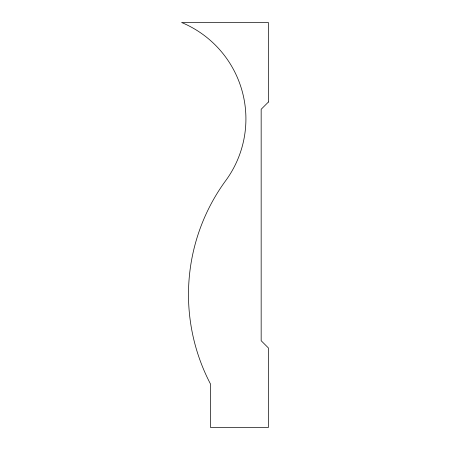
<?xml version="1.0" encoding="UTF-8"?>
<svg xmlns="http://www.w3.org/2000/svg" width="450" height="450" viewBox="0 0 450 450"><rect width="100%" height="100%" fill="white"/><g stroke="black" fill="none" stroke-linecap="round" stroke-linejoin="round"><path stroke-width="0.67" d="M268.391 102.054L261.163 109.288L261.163 340.712L268.391 347.946L268.391 427.5L210.538 427.5L210.538 384.109A192.909 192.909 0 0 1 225 181.609A104.422 104.422 0 0 0 181.609 22.5L268.391 22.5L268.391 102.054"/></g></svg>
